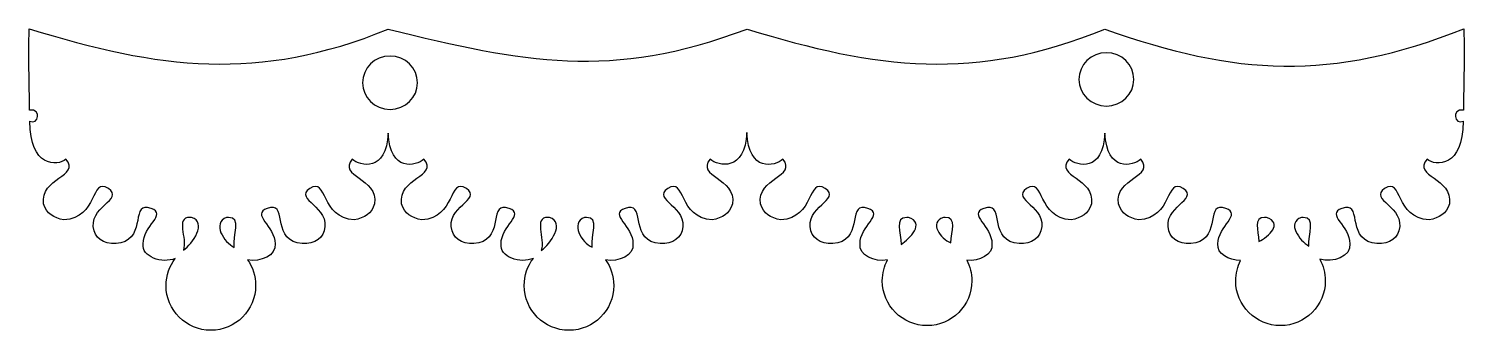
# Model space of a CAD drawing. Header units: centimetres. Extents: x -13.9 to 12.4, y -1.3 to 4.2.
import ezdxf

# ---------------------------------------------------------------- set-up
doc = ezdxf.new("R2010")
doc.units = ezdxf.units.CM
doc.header["$MEASUREMENT"] = 0
doc.layers.add('Layer 1', color=7, linetype='Continuous')

msp = doc.modelspace()

# ---------------------------------------------------------------- linework, layer by layer
at = {"layer": 'Layer 1', "color": 254}
for points, knots in [([(-13.89374, 4.17463), (-13.90103, 3.57125), (-13.89743, 3.48287), (-13.88547, 2.68552), (-13.88547, 2.68552), (-13.65387, 2.71472), (-13.72828, 2.40564), (-13.87803, 2.48047), (-13.87803, 2.48047), (-13.88803, 1.64249), (-13.3742, 1.65304), (-13.21905, 1.78759), (-13.21905, 1.78759), (-12.94823, 1.46761), (-13.70023, 1.44717), (-13.6275, 0.97234), (-13.6275, 0.97234), (-13.57999, 0.788), (-13.43899, 0.71808), (-13.25708, 0.67634), (-13.25708, 0.67634), (-12.63298, 0.71454), (-12.77448, 1.46452), (-12.44349, 1.25098), (-12.44349, 1.25098), (-12.13885, 1.05099), (-12.83404, 0.91841), (-12.70559, 0.47625), (-12.70559, 0.47625), (-12.65675, 0.30072), (-12.45913, 0.20466), (-12.21445, 0.25714), (-12.21445, 0.25714), (-11.75299, 0.36829), (-12.04303, 1.03522), (-11.66296, 0.88635), (-11.66296, 0.88635), (-11.35749, 0.78108), (-11.81395, 0.56336), (-11.80765, 0.23895), (-11.80765, 0.23895), (-11.84338, 0.00283), (-11.45658, -0.13137), (-11.22226, -0.02811), (-11.22226, -0.02811), (-11.32662, -0.16557), (-11.38845, -0.33671), (-11.38845, -0.52255), (-11.38845, -0.52255), (-11.38845, -0.97476), (-11.02128, -1.34193), (-10.56907, -1.34193), (-10.56907, -1.34193), (-10.11686, -1.34193), (-9.75052, -0.97476), (-9.75052, -0.52255), (-9.75052, -0.52255), (-9.75052, -0.34791), (-9.80532, -0.18669), (-9.89852, -0.05374), (-9.89852, -0.05374), (-9.66644, -0.10131), (-9.36396, 0.02845), (-9.39581, 0.23896), (-9.39581, 0.23896), (-9.38952, 0.56337), (-9.84598, 0.78109), (-9.54051, 0.88636), (-9.54051, 0.88636), (-9.16044, 1.03523), (-9.45048, 0.3683), (-8.98902, 0.25715), (-8.98902, 0.25715), (-8.74434, 0.20467), (-8.5459, 0.30073), (-8.49706, 0.47626), (-8.49706, 0.47626), (-8.36862, 0.91842), (-9.0638, 1.05101), (-8.75916, 1.25099), (-8.75916, 1.25099), (-8.42817, 1.46453), (-8.56966, 0.71455), (-7.94557, 0.67635), (-7.94557, 0.67635), (-7.76366, 0.71809), (-7.62349, 0.78801), (-7.57598, 0.97235), (-7.57598, 0.97235), (-7.50325, 1.44718), (-8.25525, 1.46762), (-7.98443, 1.7876), (-7.98443, 1.7876), (-7.83655, 1.65936), (-7.36257, 1.54197), (-7.3271, 2.26633), (-7.3271, 2.26633), (-7.29164, 1.54197), (-6.8193, 1.65936), (-6.67143, 1.7876), (-6.67143, 1.7876), (-6.40061, 1.46762), (-7.15344, 1.44718), (-7.08071, 0.97235), (-7.08071, 0.97235), (-7.0332, 0.78801), (-6.8922, 0.71809), (-6.71029, 0.67635), (-6.71029, 0.67635), (-6.08619, 0.71455), (-6.22769, 1.46453), (-5.8967, 1.25099), (-5.8967, 1.25099), (-5.59206, 1.051), (-6.28724, 0.91842), (-6.1588, 0.47626), (-6.1588, 0.47626), (-6.10996, 0.30073), (-5.91235, 0.20467), (-5.66767, 0.25715), (-5.66767, 0.25715), (-5.2062, 0.3683), (-5.49625, 1.03523), (-5.11618, 0.88636), (-5.11618, 0.88636), (-4.81071, 0.78109), (-5.26717, 0.56337), (-5.26088, 0.23896), (-5.26088, 0.23896), (-5.29685, 0.00122), (-4.90433, -0.1337), (-4.67053, -0.02645), (-4.67053, -0.02645), (-4.77573, -0.16421), (-4.83837, -0.33588), (-4.83837, -0.52254), (-4.83837, -0.52254), (-4.83837, -0.97475), (-4.4712, -1.34192), (-4.01899, -1.34192), (-4.01899, -1.34192), (-3.56678, -1.34192), (-3.20044, -0.97475), (-3.20044, -0.52254), (-3.20044, -0.52254), (-3.20044, -0.34814), (-3.25547, -0.18741), (-3.34844, -0.05456), (-3.34844, -0.05456), (-3.11681, -0.10022), (-2.81734, 0.02947), (-2.84904, 0.23896), (-2.84904, 0.23896), (-2.84275, 0.56337), (-3.29921, 0.78109), (-2.99374, 0.88636), (-2.99374, 0.88636), (-2.61367, 1.03523), (-2.90371, 0.3683), (-2.44225, 0.25715), (-2.44225, 0.25715), (-2.19757, 0.20467), (-1.99913, 0.30073), (-1.95029, 0.47626), (-1.95029, 0.47626), (-1.82185, 0.91842), (-2.51703, 1.05101), (-2.21239, 1.25099), (-2.21239, 1.25099), (-1.8814, 1.46453), (-2.02289, 0.71455), (-1.3988, 0.67635), (-1.3988, 0.67635), (-1.21689, 0.71809), (-1.07672, 0.78801), (-1.02921, 0.97235), (-1.02921, 0.97235), (-0.95648, 1.44718), (-1.70848, 1.46762), (-1.43766, 1.7876), (-1.43766, 1.7876), (-1.2897, 1.65929), (-0.79961, 1.5523), (-0.76463, 2.27791), (-0.76463, 2.27791), (-0.73457, 1.53773), (-0.25631, 1.65839), (-0.1073, 1.7876), (-0.1073, 1.7876), (0.16352, 1.46762), (-0.58848, 1.44718), (-0.51575, 0.97235), (-0.51575, 0.97235), (-0.46824, 0.78801), (-0.32807, 0.71809), (-0.14616, 0.67635), (-0.14616, 0.67635), (0.47794, 0.71455), (0.33644, 1.46453), (0.66743, 1.25099), (0.66743, 1.25099), (0.97207, 1.051), (0.27689, 0.91842), (0.40533, 0.47626), (0.40533, 0.47626), (0.45417, 0.30073), (0.65261, 0.20467), (0.89729, 0.25715), (0.89729, 0.25715), (1.35876, 0.3683), (1.06871, 1.03523), (1.44878, 0.88636), (1.44878, 0.88636), (1.75425, 0.78109), (1.29779, 0.56337), (1.30408, 0.23896), (1.30408, 0.23896), (1.27227, 0.0287), (1.57482, -0.10085), (1.80679, -0.05374), (1.80679, -0.05374), (1.74622, -0.16801), (1.71171, -0.29825), (1.71171, -0.43656), (1.71171, -0.43656), (1.71171, -0.88877), (2.07888, -1.25594), (2.53109, -1.25594), (2.53109, -1.25594), (2.9833, -1.25594), (3.34964, -0.88877), (3.34964, -0.43656), (3.34964, -0.43656), (3.34964, -0.30079), (3.31637, -0.17311), (3.25786, -0.06036), (3.25786, -0.06036), (3.48225, -0.08399), (3.74572, 0.04196), (3.71592, 0.23895), (3.71592, 0.23895), (3.72221, 0.56336), (3.26575, 0.78108), (3.57122, 0.88635), (3.57122, 0.88635), (3.95129, 1.03522), (3.66124, 0.36829), (4.12271, 0.25714), (4.12271, 0.25714), (4.36739, 0.20466), (4.565, 0.30072), (4.61384, 0.47625), (4.61384, 0.47625), (4.74228, 0.91841), (4.0471, 1.051), (4.35174, 1.25098), (4.35174, 1.25098), (4.68273, 1.46452), (4.54124, 0.71454), (5.16533, 0.67634), (5.16533, 0.67634), (5.34724, 0.71808), (5.48824, 0.788), (5.53575, 0.97234), (5.53575, 0.97234), (5.60848, 1.44717), (4.85565, 1.46761), (5.12647, 1.78759), (5.12647, 1.78759), (5.27434, 1.65935), (5.74833, 1.54196), (5.78379, 2.26632), (5.78379, 2.26632), (5.81925, 1.54196), (6.29159, 1.65935), (6.43946, 1.78759), (6.43946, 1.78759), (6.71028, 1.46761), (5.95828, 1.44717), (6.03101, 0.97234), (6.03101, 0.97234), (6.07852, 0.788), (6.21952, 0.71808), (6.40143, 0.67634), (6.40143, 0.67634), (7.02552, 0.71454), (6.8832, 1.46452), (7.2142, 1.25098), (7.2142, 1.25098), (7.51884, 1.05099), (6.82366, 0.91841), (6.9521, 0.47625), (6.9521, 0.47625), (7.00094, 0.30072), (7.19938, 0.20466), (7.44406, 0.25714), (7.44406, 0.25714), (7.90553, 0.36829), (7.61548, 1.03522), (7.99555, 0.88635), (7.99555, 0.88635), (8.30102, 0.78108), (7.84456, 0.56336), (7.85085, 0.23895), (7.85085, 0.23895), (7.82294, 0.05449), (8.05258, -0.06745), (8.26592, -0.06284), (8.26592, -0.06284), (8.20821, -0.17499), (8.1758, -0.30179), (8.1758, -0.43656), (8.1758, -0.43656), (8.1758, -0.88877), (8.54215, -1.25594), (8.99435, -1.25594), (8.99435, -1.25594), (9.44656, -1.25594), (9.81373, -0.88877), (9.81373, -0.43656), (9.81373, -0.43656), (9.81373, -0.2931), (9.77605, -0.15862), (9.7112, -0.04134), (9.7112, -0.04134), (9.94694, -0.11918), (10.29676, 0.01375), (10.26269, 0.23895), (10.26269, 0.23895), (10.26898, 0.56336), (9.81252, 0.78108), (10.11799, 0.88635), (10.11799, 0.88635), (10.49807, 1.03522), (10.20801, 0.36829), (10.66948, 0.25714), (10.66948, 0.25714), (10.91416, 0.20466), (11.11177, 0.30072), (11.16061, 0.47625), (11.16061, 0.47625), (11.28905, 0.91841), (10.59387, 1.051), (10.89851, 1.25098), (10.89851, 1.25098), (11.2295, 1.46452), (11.08801, 0.71454), (11.7121, 0.67634), (11.7121, 0.67634), (11.894, 0.71808), (12.03501, 0.788), (12.08252, 0.97234), (12.08252, 0.97234), (12.15526, 1.44717), (11.40324, 1.46761), (11.67407, 1.78759), (11.67407, 1.78759), (11.82921, 1.65304), (12.34304, 1.64249), (12.33305, 2.48047), (12.33305, 2.48047), (12.1833, 2.40565), (12.10889, 2.71472), (12.34049, 2.68552), (12.34049, 2.68552), (12.35245, 3.48287), (12.35605, 3.57125), (12.34876, 4.17463), (12.34876, 4.17463), (9.91952, 3.20715), (8.17856, 3.31888), (5.78213, 4.16553), (5.78213, 4.16553), (3.41359, 3.2019), (1.61196, 3.43723), (-0.763, 4.16884), (-0.763, 4.16884), (-3.25914, 3.22678), (-4.83156, 3.55875), (-7.3288, 4.16553), (-7.3288, 4.16553), (-9.70376, 3.19929), (-11.50927, 3.43834), (-13.89377, 4.17463), (-13.89377, 4.17463), (-13.89377, 4.17463), (-13.89374, 4.17463), (-13.89374, 4.17463)], [0, 0, 0, 0, 0.01020408, 0.01020408, 0.01020408, 0.01020408, 0.02040816, 0.02040816, 0.02040816, 0.02040816, 0.03061224, 0.03061224, 0.03061224, 0.03061224, 0.04081633, 0.04081633, 0.04081633, 0.04081633, 0.05102041, 0.05102041, 0.05102041, 0.05102041, 0.06122449, 0.06122449, 0.06122449, 0.06122449, 0.07142857, 0.07142857, 0.07142857, 0.07142857, 0.08163265, 0.08163265, 0.08163265, 0.08163265, 0.09183673, 0.09183673, 0.09183673, 0.09183673, 0.10204082, 0.10204082, 0.10204082, 0.10204082, 0.1122449, 0.1122449, 0.1122449, 0.1122449, 0.12244898, 0.12244898, 0.12244898, 0.12244898, 0.13265306, 0.13265306, 0.13265306, 0.13265306, 0.14285714, 0.14285714, 0.14285714, 0.14285714, 0.15306122, 0.15306122, 0.15306122, 0.15306122, 0.16326531, 0.16326531, 0.16326531, 0.16326531, 0.17346939, 0.17346939, 0.17346939, 0.17346939, 0.18367347, 0.18367347, 0.18367347, 0.18367347, 0.19387755, 0.19387755, 0.19387755, 0.19387755, 0.20408163, 0.20408163, 0.20408163, 0.20408163, 0.21428571, 0.21428571, 0.21428571, 0.21428571, 0.2244898, 0.2244898, 0.2244898, 0.2244898, 0.23469388, 0.23469388, 0.23469388, 0.23469388, 0.24489796, 0.24489796, 0.24489796, 0.24489796, 0.25510204, 0.25510204, 0.25510204, 0.25510204, 0.26530612, 0.26530612, 0.26530612, 0.26530612, 0.2755102, 0.2755102, 0.2755102, 0.2755102, 0.28571429, 0.28571429, 0.28571429, 0.28571429, 0.29591837, 0.29591837, 0.29591837, 0.29591837, 0.30612245, 0.30612245, 0.30612245, 0.30612245, 0.31632653, 0.31632653, 0.31632653, 0.31632653, 0.32653061, 0.32653061, 0.32653061, 0.32653061, 0.33673469, 0.33673469, 0.33673469, 0.33673469, 0.34693878, 0.34693878, 0.34693878, 0.34693878, 0.35714286, 0.35714286, 0.35714286, 0.35714286, 0.36734694, 0.36734694, 0.36734694, 0.36734694, 0.37755102, 0.37755102, 0.37755102, 0.37755102, 0.3877551, 0.3877551, 0.3877551, 0.3877551, 0.39795918, 0.39795918, 0.39795918, 0.39795918, 0.40816327, 0.40816327, 0.40816327, 0.40816327, 0.41836735, 0.41836735, 0.41836735, 0.41836735, 0.42857143, 0.42857143, 0.42857143, 0.42857143, 0.43877551, 0.43877551, 0.43877551, 0.43877551, 0.44897959, 0.44897959, 0.44897959, 0.44897959, 0.45918367, 0.45918367, 0.45918367, 0.45918367, 0.46938776, 0.46938776, 0.46938776, 0.46938776, 0.47959184, 0.47959184, 0.47959184, 0.47959184, 0.48979592, 0.48979592, 0.48979592, 0.48979592, 0.5, 0.5, 0.5, 0.5, 0.51020408, 0.51020408, 0.51020408, 0.51020408, 0.52040816, 0.52040816, 0.52040816, 0.52040816, 0.53061224, 0.53061224, 0.53061224, 0.53061224, 0.54081633, 0.54081633, 0.54081633, 0.54081633, 0.55102041, 0.55102041, 0.55102041, 0.55102041, 0.56122449, 0.56122449, 0.56122449, 0.56122449, 0.57142857, 0.57142857, 0.57142857, 0.57142857, 0.58163265, 0.58163265, 0.58163265, 0.58163265, 0.59183673, 0.59183673, 0.59183673, 0.59183673, 0.60204082, 0.60204082, 0.60204082, 0.60204082, 0.6122449, 0.6122449, 0.6122449, 0.6122449, 0.62244898, 0.62244898, 0.62244898, 0.62244898, 0.63265306, 0.63265306, 0.63265306, 0.63265306, 0.64285714, 0.64285714, 0.64285714, 0.64285714, 0.65306122, 0.65306122, 0.65306122, 0.65306122, 0.66326531, 0.66326531, 0.66326531, 0.66326531, 0.67346939, 0.67346939, 0.67346939, 0.67346939, 0.68367347, 0.68367347, 0.68367347, 0.68367347, 0.69387755, 0.69387755, 0.69387755, 0.69387755, 0.70408163, 0.70408163, 0.70408163, 0.70408163, 0.71428571, 0.71428571, 0.71428571, 0.71428571, 0.7244898, 0.7244898, 0.7244898, 0.7244898, 0.73469388, 0.73469388, 0.73469388, 0.73469388, 0.74489796, 0.74489796, 0.74489796, 0.74489796, 0.75510204, 0.75510204, 0.75510204, 0.75510204, 0.76530612, 0.76530612, 0.76530612, 0.76530612, 0.7755102, 0.7755102, 0.7755102, 0.7755102, 0.78571429, 0.78571429, 0.78571429, 0.78571429, 0.79591837, 0.79591837, 0.79591837, 0.79591837, 0.80612245, 0.80612245, 0.80612245, 0.80612245, 0.81632653, 0.81632653, 0.81632653, 0.81632653, 0.82653061, 0.82653061, 0.82653061, 0.82653061, 0.83673469, 0.83673469, 0.83673469, 0.83673469, 0.84693878, 0.84693878, 0.84693878, 0.84693878, 0.85714286, 0.85714286, 0.85714286, 0.85714286, 0.86734694, 0.86734694, 0.86734694, 0.86734694, 0.87755102, 0.87755102, 0.87755102, 0.87755102, 0.8877551, 0.8877551, 0.8877551, 0.8877551, 0.89795918, 0.89795918, 0.89795918, 0.89795918, 0.90816327, 0.90816327, 0.90816327, 0.90816327, 0.91836735, 0.91836735, 0.91836735, 0.91836735, 0.92857143, 0.92857143, 0.92857143, 0.92857143, 0.93877551, 0.93877551, 0.93877551, 0.93877551, 0.94897959, 0.94897959, 0.94897959, 0.94897959, 0.95918367, 0.95918367, 0.95918367, 0.95918367, 0.96938776, 0.96938776, 0.96938776, 0.96938776, 0.97959184, 0.97959184, 0.97959184, 0.97959184, 1, 1, 1, 1]), ([(5.81028, 3.73476), (6.08795, 3.73476), (6.31299, 3.51619), (6.31299, 3.24693), (6.31299, 3.24693), (6.31299, 2.97767), (6.08795, 2.75993), (5.81028, 2.75993), (5.81028, 2.75993), (5.53261, 2.75993), (5.30757, 2.97767), (5.30757, 3.24693), (5.30757, 3.24693), (5.30757, 3.51619), (5.53261, 3.73476), (5.81028, 3.73476)], [0, 0, 0, 0, 0.2, 0.2, 0.2, 0.2, 0.4, 0.4, 0.4, 0.4, 0.6, 0.6, 0.6, 0.6, 1, 1, 1, 1]), ([(-7.29239, 3.67358), (-7.01472, 3.67358), (-6.78968, 3.45501), (-6.78968, 3.18575), (-6.78968, 3.18575), (-6.78968, 2.91649), (-7.01472, 2.69875), (-7.29239, 2.69875), (-7.29239, 2.69875), (-7.57006, 2.69875), (-7.7951, 2.91649), (-7.7951, 3.18575), (-7.7951, 3.18575), (-7.7951, 3.45501), (-7.57006, 3.67358), (-7.29239, 3.67358)], [0, 0, 0, 0, 0.2, 0.2, 0.2, 0.2, 0.4, 0.4, 0.4, 0.4, 0.6, 0.6, 0.6, 0.6, 1, 1, 1, 1]), ([(-10.95438, 0.72347), (-10.9444, 0.72347), (-10.93435, 0.72371), (-10.92296, 0.72264), (-10.92296, 0.72264), (-10.6347, 0.63305), (-10.89867, 0.23825), (-11.07261, 0.12237), (-11.07261, 0.12237), (-10.99789, 0.34614), (-11.22324, 0.72345), (-10.95437, 0.72347), (-10.95437, 0.72347), (-10.95437, 0.72347), (-10.95438, 0.72347), (-10.95438, 0.72347)], [0, 0, 0, 0, 0.2, 0.2, 0.2, 0.2, 0.4, 0.4, 0.4, 0.4, 0.6, 0.6, 0.6, 0.6, 1, 1, 1, 1]), ([(-10.24828, 0.72347), (-9.99955, 0.72345), (-10.1726, 0.40084), (-10.14079, 0.17529), (-10.14079, 0.17529), (-10.33388, 0.26337), (-10.54979, 0.61963), (-10.28052, 0.72265), (-10.28052, 0.72265), (-10.26913, 0.72372), (-10.25826, 0.72348), (-10.24827, 0.72348), (-10.24827, 0.72348), (-10.24827, 0.72348), (-10.24827, 0.72348), (-10.24827, 0.72348), (-10.24827, 0.72348), (-10.24827, 0.72348), (-10.24828, 0.72347), (-10.24828, 0.72347)], [0, 0, 0, 0, 0.16666667, 0.16666667, 0.16666667, 0.16666667, 0.33333333, 0.33333333, 0.33333333, 0.33333333, 0.5, 0.5, 0.5, 0.5, 0.66666667, 0.66666667, 0.66666667, 0.66666667, 1, 1, 1, 1]), ([(-4.40677, 0.72347), (-4.39678, 0.72347), (-4.38674, 0.72371), (-4.37535, 0.72264), (-4.37535, 0.72264), (-4.08561, 0.63162), (-4.35338, 0.23621), (-4.52749, 0.11906), (-4.52749, 0.11906), (-4.44909, 0.34237), (-4.67707, 0.72345), (-4.40677, 0.72347), (-4.40677, 0.72347), (-4.40677, 0.72347), (-4.40677, 0.72347), (-4.40677, 0.72347)], [0, 0, 0, 0, 0.2, 0.2, 0.2, 0.2, 0.4, 0.4, 0.4, 0.4, 0.6, 0.6, 0.6, 0.6, 1, 1, 1, 1]), ([(-3.7015, 0.72347), (-3.4537, 0.72345), (-3.625, 0.40319), (-3.59484, 0.17777), (-3.59484, 0.17777), (-3.78817, 0.26414), (-4.00232, 0.61999), (-3.73375, 0.72265), (-3.73375, 0.72265), (-3.72236, 0.72372), (-3.71149, 0.72348), (-3.7015, 0.72348), (-3.7015, 0.72348), (-3.7015, 0.72348), (-3.7015, 0.72348), (-3.7015, 0.72348), (-3.7015, 0.72348), (-3.7015, 0.72348), (-3.7015, 0.72347), (-3.7015, 0.72347)], [0, 0, 0, 0, 0.16666667, 0.16666667, 0.16666667, 0.16666667, 0.33333333, 0.33333333, 0.33333333, 0.33333333, 0.5, 0.5, 0.5, 0.5, 0.66666667, 0.66666667, 0.66666667, 0.66666667, 1, 1, 1, 1]), ([(2.15737, 0.72347), (2.16736, 0.72347), (2.1774, 0.72371), (2.18879, 0.72264), (2.18879, 0.72264), (2.50435, 0.62464), (2.21211, 0.33739), (2.05402, 0.22903), (2.05402, 0.22903), (2.05772, 0.44879), (1.92772, 0.72346), (2.15737, 0.72347), (2.15737, 0.72347), (2.15737, 0.72347), (2.15737, 0.72347), (2.15737, 0.72347)], [0, 0, 0, 0, 0.2, 0.2, 0.2, 0.2, 0.4, 0.4, 0.4, 0.4, 0.6, 0.6, 0.6, 0.6, 1, 1, 1, 1]), ([(2.86265, 0.72347), (3.0826, 0.72346), (2.97246, 0.47155), (2.966, 0.25714), (2.966, 0.25714), (2.77406, 0.32909), (2.55796, 0.62988), (2.8304, 0.72264), (2.8304, 0.72264), (2.84179, 0.72371), (2.85266, 0.72347), (2.86265, 0.72347), (2.86265, 0.72347), (2.86265, 0.72347), (2.86265, 0.72347), (2.86265, 0.72347)], [0, 0, 0, 0, 0.2, 0.2, 0.2, 0.2, 0.4, 0.4, 0.4, 0.4, 0.6, 0.6, 0.6, 0.6, 1, 1, 1, 1]), ([(8.70416, 0.72347), (8.71415, 0.72347), (8.72419, 0.72371), (8.73558, 0.72264), (8.73558, 0.72264), (9.056, 0.61443), (8.77265, 0.37155), (8.59916, 0.28112), (8.59916, 0.28112), (8.58602, 0.48983), (8.49249, 0.72346), (8.70417, 0.72347), (8.70417, 0.72347), (8.70417, 0.72347), (8.70417, 0.72347), (8.70417, 0.72347), (8.70417, 0.72347), (8.70417, 0.72347), (8.70416, 0.72347), (8.70416, 0.72347)], [0, 0, 0, 0, 0.16666667, 0.16666667, 0.16666667, 0.16666667, 0.33333333, 0.33333333, 0.33333333, 0.33333333, 0.5, 0.5, 0.5, 0.5, 0.66666667, 0.66666667, 0.66666667, 0.66666667, 1, 1, 1, 1]), ([(9.41026, 0.72347), (9.65139, 0.72345), (9.49536, 0.42002), (9.51444, 0.19596), (9.51444, 0.19596), (9.33754, 0.3034), (9.10197, 0.62344), (9.37802, 0.72265), (9.37802, 0.72265), (9.38941, 0.72372), (9.40028, 0.72348), (9.41026, 0.72348), (9.41026, 0.72348), (9.41026, 0.72348), (9.41026, 0.72348), (9.41026, 0.72348), (9.41026, 0.72348), (9.41026, 0.72348), (9.41026, 0.72347), (9.41026, 0.72347)], [0, 0, 0, 0, 0.16666667, 0.16666667, 0.16666667, 0.16666667, 0.33333333, 0.33333333, 0.33333333, 0.33333333, 0.5, 0.5, 0.5, 0.5, 0.66666667, 0.66666667, 0.66666667, 0.66666667, 1, 1, 1, 1])]:
    msp.add_open_spline(points, degree=3, knots=knots, dxfattribs=at)

doc.saveas('drawing.dxf')
